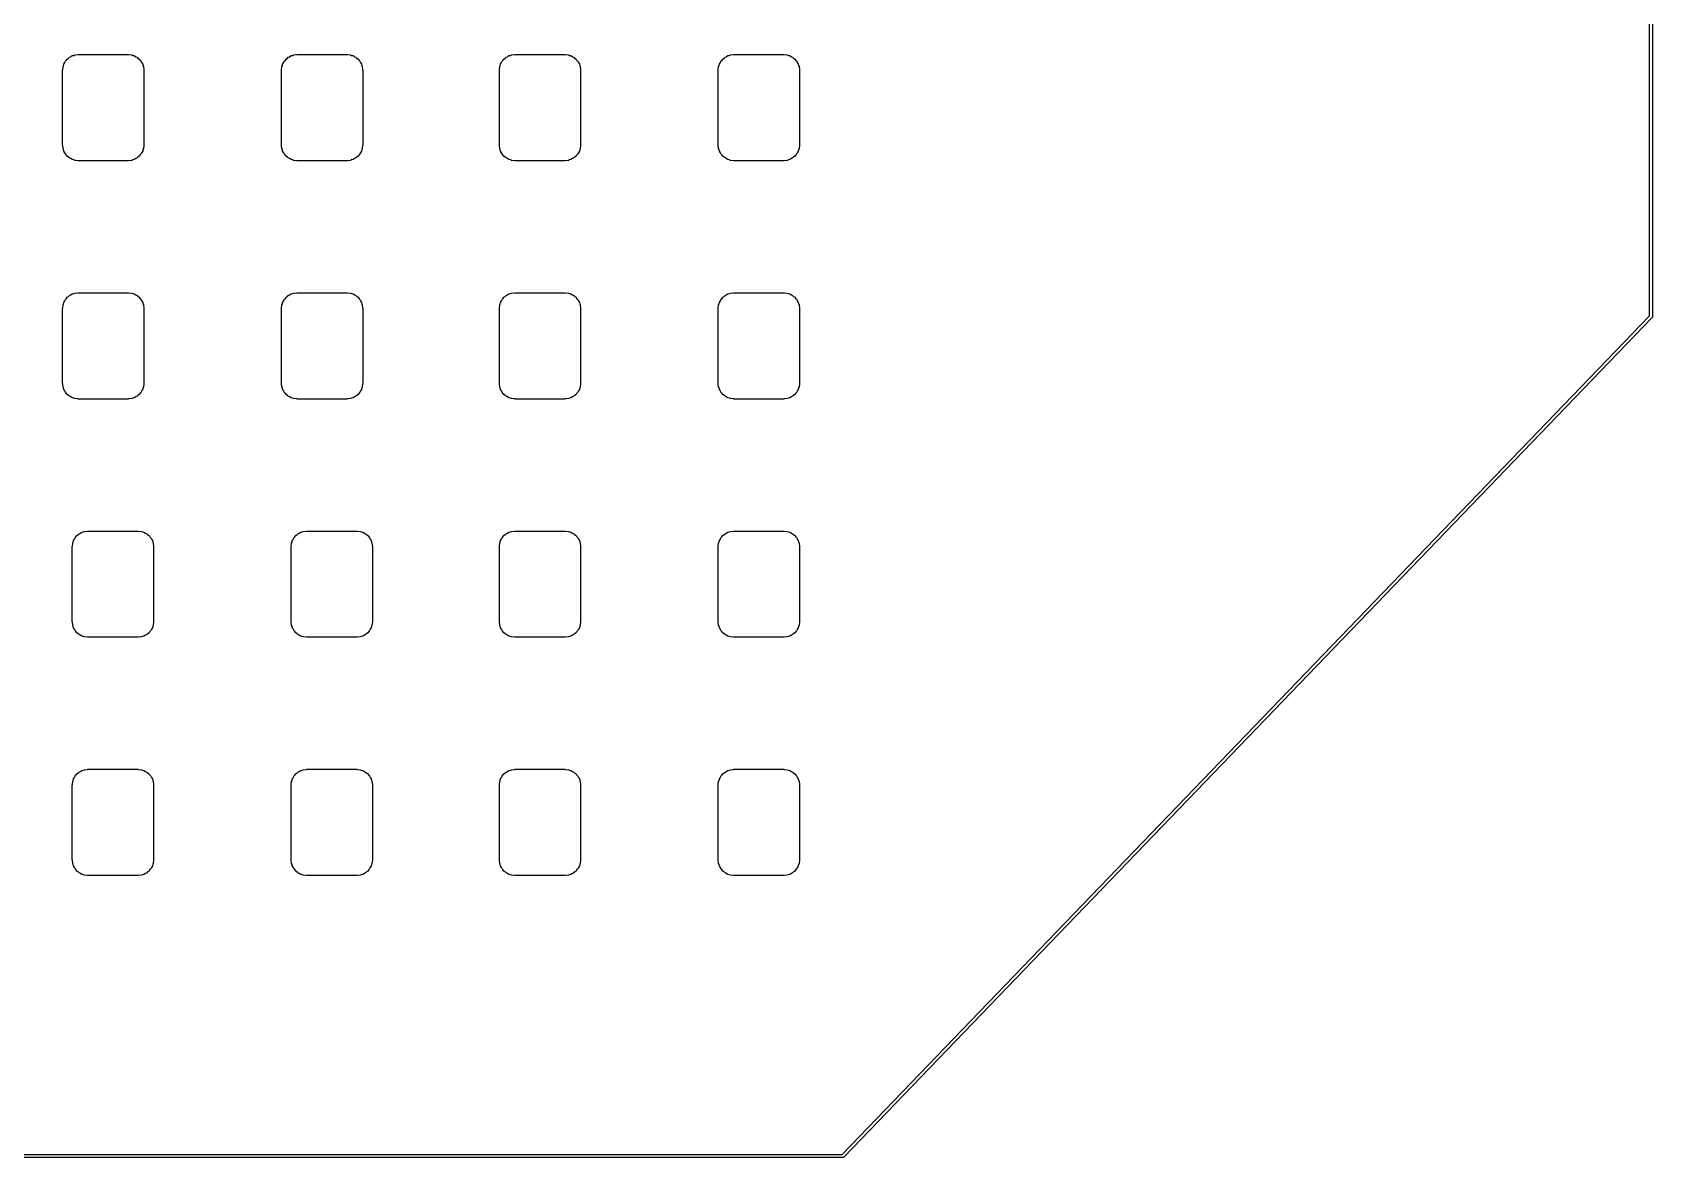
# Model space of a CAD drawing. Header units: millimetres. Extents: x 68 to 175, y -162 to -92.
# Drawn here: x 148.71 to 174.62, y -162.49 to -144.5 of the extents above; entities that cross this region are included whole.
import ezdxf

# ---------------------------------------------------------------- set-up
doc = ezdxf.new("R2010")
doc.units = ezdxf.units.MM
doc.layers.add('Edge.Cuts', color=254, linetype='CONTINUOUS', true_color=0xd0d2cd)

msp = doc.modelspace()

# ---------------------------------------------------------------- linework, layer by layer
at = {"layer": 'Edge.Cuts', "linetype": 'CONTINUOUS'}
for p, q in [((174.575, -149.029919), (174.575, -129.079)), ((174.625, -129.054), (174.625, -149.04)), ((149.389959, -144.856787), (149.440151, -144.850964)), ((149.440151, -144.850964), (149.445, -144.85)), ((149.445, -144.85), (150.245, -144.85)), ((150.245, -144.85), (150.24985, -144.850964)), ((150.24985, -144.850964), (150.30004, -144.856787)), ((152.889959, -144.856787), (152.940151, -144.850964)), ((152.940151, -144.850964), (152.945, -144.85)), ((152.945, -144.85), (153.745, -144.85)), ((153.745, -144.85), (153.74985, -144.850964)), ((153.74985, -144.850964), (153.80004, -144.856787)), ((156.374959, -144.856787), (156.425151, -144.850964)), ((156.425151, -144.850964), (156.43, -144.85)), ((156.43, -144.85), (157.23, -144.85)), ((157.23, -144.85), (157.23485, -144.850964)), ((157.23485, -144.850964), (157.28504, -144.856787)), ((159.874959, -144.856787), (159.925151, -144.850964)), ((159.925151, -144.850964), (159.93, -144.85)), ((159.93, -144.85), (160.73, -144.85)), ((160.73, -144.85), (160.73485, -144.850964)), ((160.73485, -144.850964), (160.78504, -144.856787)), ((149.195, -145.1), (149.195964, -145.09515)), ((149.195, -146.3), (149.195, -145.1)), ((149.195964, -145.09515), (149.201787, -145.044959)), ((149.201787, -145.044959), (149.209359, -145.027808)), ((149.209359, -145.027808), (149.21403, -145.004329)), ((149.21403, -145.004329), (149.230826, -144.979191)), ((149.230826, -144.979191), (149.239608, -144.959303)), ((149.239608, -144.959303), (149.253191, -144.945719)), ((149.253191, -144.945719), (149.268223, -144.923223)), ((149.268223, -144.923223), (149.290719, -144.908191)), ((149.290719, -144.908191), (149.304303, -144.894608)), ((149.304303, -144.894608), (149.324191, -144.885826)), ((149.324191, -144.885826), (149.349329, -144.86903)), ((149.349329, -144.86903), (149.372808, -144.864359)), ((149.372808, -144.864359), (149.389959, -144.856787)), ((150.30004, -144.856787), (150.317189, -144.864359)), ((150.317189, -144.864359), (150.340671, -144.86903)), ((150.340671, -144.86903), (150.36581, -144.885827)), ((150.36581, -144.885827), (150.385696, -144.894608)), ((150.385696, -144.894608), (150.399277, -144.908189)), ((150.399277, -144.908189), (150.421777, -144.923223)), ((150.421777, -144.923223), (150.43681, -144.945722)), ((150.43681, -144.945722), (150.450391, -144.959303)), ((150.450391, -144.959303), (150.45917, -144.979186)), ((150.45917, -144.979186), (150.47597, -145.004329)), ((150.47597, -145.004329), (150.480641, -145.027812)), ((150.480641, -145.027812), (150.488212, -145.044959)), ((150.488212, -145.044959), (150.494033, -145.095139)), ((150.494033, -145.095139), (150.495, -145.1)), ((150.495, -145.1), (150.495, -146.3)), ((152.695, -145.1), (152.695964, -145.09515)), ((152.695, -146.3), (152.695, -145.1)), ((152.695964, -145.09515), (152.701787, -145.044959)), ((152.701787, -145.044959), (152.709359, -145.027808)), ((152.709359, -145.027808), (152.71403, -145.004329)), ((152.71403, -145.004329), (152.730826, -144.979191)), ((152.730826, -144.979191), (152.739608, -144.959303)), ((152.739608, -144.959303), (152.753191, -144.945719)), ((152.753191, -144.945719), (152.768223, -144.923223)), ((152.768223, -144.923223), (152.790719, -144.908191)), ((152.790719, -144.908191), (152.804303, -144.894608)), ((152.804303, -144.894608), (152.824191, -144.885826)), ((152.824191, -144.885826), (152.849329, -144.86903)), ((152.849329, -144.86903), (152.872808, -144.864359)), ((152.872808, -144.864359), (152.889959, -144.856787)), ((153.80004, -144.856787), (153.817189, -144.864359)), ((153.817189, -144.864359), (153.840671, -144.86903)), ((153.840671, -144.86903), (153.86581, -144.885827)), ((153.86581, -144.885827), (153.885696, -144.894608)), ((153.885696, -144.894608), (153.899277, -144.908189)), ((153.899277, -144.908189), (153.921777, -144.923223)), ((153.921777, -144.923223), (153.93681, -144.945722)), ((153.93681, -144.945722), (153.950391, -144.959303)), ((153.950391, -144.959303), (153.95917, -144.979186)), ((153.95917, -144.979186), (153.97597, -145.004329)), ((153.97597, -145.004329), (153.980641, -145.027812)), ((153.980641, -145.027812), (153.988212, -145.044959)), ((153.988212, -145.044959), (153.994033, -145.095139)), ((153.994033, -145.095139), (153.995, -145.1)), ((153.995, -145.1), (153.995, -146.3)), ((156.18, -145.1), (156.180964, -145.09515)), ((156.18, -146.3), (156.18, -145.1)), ((156.180964, -145.09515), (156.186787, -145.044959)), ((156.186787, -145.044959), (156.194359, -145.027808)), ((156.194359, -145.027808), (156.19903, -145.004329)), ((156.19903, -145.004329), (156.215826, -144.979191)), ((156.215826, -144.979191), (156.224608, -144.959303)), ((156.224608, -144.959303), (156.238191, -144.945719)), ((156.238191, -144.945719), (156.253223, -144.923223)), ((156.253223, -144.923223), (156.275719, -144.908191)), ((156.275719, -144.908191), (156.289303, -144.894608)), ((156.289303, -144.894608), (156.309191, -144.885826)), ((156.309191, -144.885826), (156.334329, -144.86903)), ((156.334329, -144.86903), (156.357808, -144.864359)), ((156.357808, -144.864359), (156.374959, -144.856787)), ((157.28504, -144.856787), (157.302189, -144.864359)), ((157.302189, -144.864359), (157.325671, -144.86903)), ((157.325671, -144.86903), (157.35081, -144.885827)), ((157.35081, -144.885827), (157.370696, -144.894608)), ((157.370696, -144.894608), (157.384277, -144.908189)), ((157.384277, -144.908189), (157.406777, -144.923223)), ((157.406777, -144.923223), (157.42181, -144.945722)), ((157.42181, -144.945722), (157.435391, -144.959303)), ((157.435391, -144.959303), (157.44417, -144.979186)), ((157.44417, -144.979186), (157.46097, -145.004329)), ((157.46097, -145.004329), (157.465641, -145.027812)), ((157.465641, -145.027812), (157.473212, -145.044959)), ((157.473212, -145.044959), (157.479033, -145.095139)), ((157.479033, -145.095139), (157.48, -145.1)), ((157.48, -145.1), (157.48, -146.3)), ((159.68, -145.1), (159.680964, -145.09515)), ((159.68, -146.3), (159.68, -145.1)), ((159.680964, -145.09515), (159.686787, -145.044959)), ((159.686787, -145.044959), (159.694359, -145.027808)), ((159.694359, -145.027808), (159.69903, -145.004329)), ((159.69903, -145.004329), (159.715826, -144.979191)), ((159.715826, -144.979191), (159.724608, -144.959303)), ((159.724608, -144.959303), (159.738191, -144.945719)), ((159.738191, -144.945719), (159.753223, -144.923223)), ((159.753223, -144.923223), (159.775719, -144.908191)), ((159.775719, -144.908191), (159.789303, -144.894608)), ((159.789303, -144.894608), (159.809191, -144.885826)), ((159.809191, -144.885826), (159.834329, -144.86903)), ((159.834329, -144.86903), (159.857808, -144.864359)), ((159.857808, -144.864359), (159.874959, -144.856787)), ((160.78504, -144.856787), (160.802189, -144.864359)), ((160.802189, -144.864359), (160.825671, -144.86903)), ((160.825671, -144.86903), (160.85081, -144.885827)), ((160.85081, -144.885827), (160.870696, -144.894608)), ((160.870696, -144.894608), (160.884277, -144.908189)), ((160.884277, -144.908189), (160.906777, -144.923223)), ((160.906777, -144.923223), (160.92181, -144.945722)), ((160.92181, -144.945722), (160.935391, -144.959303)), ((160.935391, -144.959303), (160.94417, -144.979186)), ((160.94417, -144.979186), (160.96097, -145.004329)), ((160.96097, -145.004329), (160.965641, -145.027812)), ((160.965641, -145.027812), (160.973212, -145.044959)), ((160.973212, -145.044959), (160.979033, -145.095139)), ((160.979033, -145.095139), (160.98, -145.1)), ((160.98, -145.1), (160.98, -146.3)), ((149.195964, -146.304849), (149.195, -146.3)), ((149.201787, -146.35504), (149.195964, -146.304849)), ((149.209359, -146.372189), (149.201787, -146.35504)), ((149.21403, -146.395671), (149.209359, -146.372189)), ((149.230827, -146.42081), (149.21403, -146.395671)), ((150.47597, -146.395671), (150.459169, -146.420815)), ((150.480641, -146.372185), (150.47597, -146.395671)), ((150.488212, -146.35504), (150.480641, -146.372185)), ((150.494032, -146.304863), (150.488212, -146.35504)), ((150.495, -146.3), (150.494032, -146.304863)), ((152.695964, -146.304849), (152.695, -146.3)), ((152.701787, -146.35504), (152.695964, -146.304849)), ((152.709359, -146.372189), (152.701787, -146.35504)), ((152.71403, -146.395671), (152.709359, -146.372189)), ((152.730827, -146.42081), (152.71403, -146.395671)), ((153.97597, -146.395671), (153.959169, -146.420815)), ((153.980641, -146.372185), (153.97597, -146.395671)), ((153.988212, -146.35504), (153.980641, -146.372185)), ((153.994032, -146.304863), (153.988212, -146.35504)), ((153.995, -146.3), (153.994032, -146.304863)), ((156.180964, -146.304849), (156.18, -146.3)), ((156.186787, -146.35504), (156.180964, -146.304849)), ((156.194359, -146.372189), (156.186787, -146.35504)), ((156.19903, -146.395671), (156.194359, -146.372189)), ((156.215827, -146.42081), (156.19903, -146.395671)), ((157.46097, -146.395671), (157.444169, -146.420815)), ((157.465641, -146.372185), (157.46097, -146.395671)), ((157.473212, -146.35504), (157.465641, -146.372185)), ((157.479032, -146.304863), (157.473212, -146.35504)), ((157.48, -146.3), (157.479032, -146.304863)), ((159.680964, -146.304849), (159.68, -146.3)), ((159.686787, -146.35504), (159.680964, -146.304849)), ((159.694359, -146.372189), (159.686787, -146.35504)), ((159.69903, -146.395671), (159.694359, -146.372189)), ((159.715827, -146.42081), (159.69903, -146.395671)), ((160.96097, -146.395671), (160.944169, -146.420815)), ((160.965641, -146.372185), (160.96097, -146.395671)), ((160.973212, -146.35504), (160.965641, -146.372185)), ((160.979032, -146.304863), (160.973212, -146.35504)), ((160.98, -146.3), (160.979032, -146.304863)), ((149.239608, -146.440696), (149.230827, -146.42081)), ((149.253189, -146.454277), (149.239608, -146.440696)), ((149.268223, -146.476777), (149.253189, -146.454277)), ((149.290722, -146.49181), (149.268223, -146.476777)), ((149.304303, -146.505391), (149.290722, -146.49181)), ((149.324186, -146.51417), (149.304303, -146.505391)), ((149.349329, -146.53097), (149.324186, -146.51417)), ((149.372812, -146.535641), (149.349329, -146.53097)), ((149.389959, -146.543212), (149.372812, -146.535641)), ((149.440138, -146.549032), (149.389959, -146.543212)), ((149.445, -146.55), (149.440138, -146.549032)), ((150.245, -146.55), (149.445, -146.55)), ((150.249861, -146.549032), (150.245, -146.55)), ((150.30004, -146.543212), (150.249861, -146.549032)), ((150.317185, -146.535641), (150.30004, -146.543212)), ((150.340671, -146.53097), (150.317185, -146.535641)), ((150.365815, -146.514169), (150.340671, -146.53097)), ((150.385696, -146.505391), (150.365815, -146.514169)), ((150.399274, -146.491812), (150.385696, -146.505391)), ((150.421777, -146.476777), (150.399274, -146.491812)), ((150.436812, -146.454274), (150.421777, -146.476777)), ((150.450391, -146.440696), (150.436812, -146.454274)), ((150.459169, -146.420815), (150.450391, -146.440696)), ((152.739608, -146.440696), (152.730827, -146.42081)), ((152.753189, -146.454277), (152.739608, -146.440696)), ((152.768223, -146.476777), (152.753189, -146.454277)), ((152.790722, -146.49181), (152.768223, -146.476777)), ((152.804303, -146.505391), (152.790722, -146.49181)), ((152.824186, -146.51417), (152.804303, -146.505391)), ((152.849329, -146.53097), (152.824186, -146.51417)), ((152.872812, -146.535641), (152.849329, -146.53097)), ((152.889959, -146.543212), (152.872812, -146.535641)), ((152.940138, -146.549032), (152.889959, -146.543212)), ((152.945, -146.55), (152.940138, -146.549032)), ((153.745, -146.55), (152.945, -146.55)), ((153.749861, -146.549032), (153.745, -146.55)), ((153.80004, -146.543212), (153.749861, -146.549032)), ((153.817185, -146.535641), (153.80004, -146.543212)), ((153.840671, -146.53097), (153.817185, -146.535641)), ((153.865815, -146.514169), (153.840671, -146.53097)), ((153.885696, -146.505391), (153.865815, -146.514169)), ((153.899274, -146.491812), (153.885696, -146.505391)), ((153.921777, -146.476777), (153.899274, -146.491812)), ((153.936812, -146.454274), (153.921777, -146.476777)), ((153.950391, -146.440696), (153.936812, -146.454274)), ((153.959169, -146.420815), (153.950391, -146.440696)), ((156.224608, -146.440696), (156.215827, -146.42081)), ((156.238189, -146.454277), (156.224608, -146.440696)), ((156.253223, -146.476777), (156.238189, -146.454277)), ((156.275722, -146.49181), (156.253223, -146.476777)), ((156.289303, -146.505391), (156.275722, -146.49181)), ((156.309186, -146.51417), (156.289303, -146.505391)), ((156.334329, -146.53097), (156.309186, -146.51417)), ((156.357812, -146.535641), (156.334329, -146.53097)), ((156.374959, -146.543212), (156.357812, -146.535641)), ((156.425138, -146.549032), (156.374959, -146.543212)), ((156.43, -146.55), (156.425138, -146.549032)), ((157.23, -146.55), (156.43, -146.55)), ((157.234861, -146.549032), (157.23, -146.55)), ((157.28504, -146.543212), (157.234861, -146.549032)), ((157.302185, -146.535641), (157.28504, -146.543212)), ((157.325671, -146.53097), (157.302185, -146.535641)), ((157.350815, -146.514169), (157.325671, -146.53097)), ((157.370696, -146.505391), (157.350815, -146.514169)), ((157.384274, -146.491812), (157.370696, -146.505391)), ((157.406777, -146.476777), (157.384274, -146.491812)), ((157.421812, -146.454274), (157.406777, -146.476777)), ((157.435391, -146.440696), (157.421812, -146.454274)), ((157.444169, -146.420815), (157.435391, -146.440696)), ((159.724608, -146.440696), (159.715827, -146.42081)), ((159.738189, -146.454277), (159.724608, -146.440696)), ((159.753223, -146.476777), (159.738189, -146.454277)), ((159.775722, -146.49181), (159.753223, -146.476777)), ((159.789303, -146.505391), (159.775722, -146.49181)), ((159.809186, -146.51417), (159.789303, -146.505391)), ((159.834329, -146.53097), (159.809186, -146.51417)), ((159.857812, -146.535641), (159.834329, -146.53097)), ((159.874959, -146.543212), (159.857812, -146.535641)), ((159.925138, -146.549032), (159.874959, -146.543212)), ((159.93, -146.55), (159.925138, -146.549032)), ((160.73, -146.55), (159.93, -146.55)), ((160.734861, -146.549032), (160.73, -146.55)), ((160.78504, -146.543212), (160.734861, -146.549032)), ((160.802185, -146.535641), (160.78504, -146.543212)), ((160.825671, -146.53097), (160.802185, -146.535641)), ((160.850815, -146.514169), (160.825671, -146.53097)), ((160.870696, -146.505391), (160.850815, -146.514169)), ((160.884274, -146.491812), (160.870696, -146.505391)), ((160.906777, -146.476777), (160.884274, -146.491812)), ((160.921812, -146.454274), (160.906777, -146.476777)), ((160.935391, -146.440696), (160.921812, -146.454274)), ((160.944169, -146.420815), (160.935391, -146.440696)), ((149.253191, -148.755719), (149.268223, -148.733223)), ((149.268223, -148.733223), (149.290719, -148.718191)), ((149.290719, -148.718191), (149.304303, -148.704608)), ((149.304303, -148.704608), (149.324191, -148.695826)), ((149.324191, -148.695826), (149.349329, -148.67903)), ((149.349329, -148.67903), (149.372808, -148.674359)), ((149.372808, -148.674359), (149.389959, -148.666787)), ((149.389959, -148.666787), (149.440151, -148.660964)), ((149.440151, -148.660964), (149.445, -148.66)), ((149.445, -148.66), (150.245, -148.66)), ((150.245, -148.66), (150.24985, -148.660964)), ((150.24985, -148.660964), (150.30004, -148.666787)), ((150.30004, -148.666787), (150.317189, -148.674359)), ((150.317189, -148.674359), (150.340671, -148.67903)), ((150.340671, -148.67903), (150.36581, -148.695827)), ((150.36581, -148.695827), (150.385696, -148.704608)), ((150.385696, -148.704608), (150.399277, -148.718189)), ((150.399277, -148.718189), (150.421777, -148.733223)), ((150.421777, -148.733223), (150.43681, -148.755722)), ((152.753191, -148.755719), (152.768223, -148.733223)), ((152.768223, -148.733223), (152.790719, -148.718191)), ((152.790719, -148.718191), (152.804303, -148.704608)), ((152.804303, -148.704608), (152.824191, -148.695826)), ((152.824191, -148.695826), (152.849329, -148.67903)), ((152.849329, -148.67903), (152.872808, -148.674359)), ((152.872808, -148.674359), (152.889959, -148.666787)), ((152.889959, -148.666787), (152.940151, -148.660964)), ((152.940151, -148.660964), (152.945, -148.66)), ((152.945, -148.66), (153.745, -148.66)), ((153.745, -148.66), (153.74985, -148.660964)), ((153.74985, -148.660964), (153.80004, -148.666787)), ((153.80004, -148.666787), (153.817189, -148.674359)), ((153.817189, -148.674359), (153.840671, -148.67903)), ((153.840671, -148.67903), (153.86581, -148.695827)), ((153.86581, -148.695827), (153.885696, -148.704608)), ((153.885696, -148.704608), (153.899277, -148.718189)), ((153.899277, -148.718189), (153.921777, -148.733223)), ((153.921777, -148.733223), (153.93681, -148.755722)), ((156.238191, -148.755719), (156.253223, -148.733223)), ((156.253223, -148.733223), (156.275719, -148.718191)), ((156.275719, -148.718191), (156.289303, -148.704608)), ((156.289303, -148.704608), (156.309191, -148.695826)), ((156.309191, -148.695826), (156.334329, -148.67903)), ((156.334329, -148.67903), (156.357808, -148.674359)), ((156.357808, -148.674359), (156.374959, -148.666787)), ((156.374959, -148.666787), (156.425151, -148.660964)), ((156.425151, -148.660964), (156.43, -148.66)), ((156.43, -148.66), (157.23, -148.66)), ((157.23, -148.66), (157.23485, -148.660964)), ((157.23485, -148.660964), (157.28504, -148.666787)), ((157.28504, -148.666787), (157.302189, -148.674359)), ((157.302189, -148.674359), (157.325671, -148.67903)), ((157.325671, -148.67903), (157.35081, -148.695827)), ((157.35081, -148.695827), (157.370696, -148.704608)), ((157.370696, -148.704608), (157.384277, -148.718189)), ((157.384277, -148.718189), (157.406777, -148.733223)), ((157.406777, -148.733223), (157.42181, -148.755722)), ((159.738191, -148.755719), (159.753223, -148.733223)), ((159.753223, -148.733223), (159.775719, -148.718191)), ((159.775719, -148.718191), (159.789303, -148.704608)), ((159.789303, -148.704608), (159.809191, -148.695826)), ((159.809191, -148.695826), (159.834329, -148.67903)), ((159.834329, -148.67903), (159.857808, -148.674359)), ((159.857808, -148.674359), (159.874959, -148.666787)), ((159.874959, -148.666787), (159.925151, -148.660964)), ((159.925151, -148.660964), (159.93, -148.66)), ((159.93, -148.66), (160.73, -148.66)), ((160.73, -148.66), (160.73485, -148.660964)), ((160.73485, -148.660964), (160.78504, -148.666787)), ((160.78504, -148.666787), (160.802189, -148.674359)), ((160.802189, -148.674359), (160.825671, -148.67903)), ((160.825671, -148.67903), (160.85081, -148.695827)), ((160.85081, -148.695827), (160.870696, -148.704608)), ((160.870696, -148.704608), (160.884277, -148.718189)), ((160.884277, -148.718189), (160.906777, -148.733223)), ((160.906777, -148.733223), (160.92181, -148.755722)), ((149.195, -148.91), (149.195964, -148.90515)), ((149.195, -150.11), (149.195, -148.91)), ((149.195964, -148.90515), (149.201787, -148.854959)), ((149.201787, -148.854959), (149.209359, -148.837808)), ((149.209359, -148.837808), (149.21403, -148.814329)), ((149.21403, -148.814329), (149.230826, -148.789191)), ((149.230826, -148.789191), (149.239608, -148.769303)), ((149.239608, -148.769303), (149.253191, -148.755719)), ((150.43681, -148.755722), (150.450391, -148.769303)), ((150.450391, -148.769303), (150.45917, -148.789186)), ((150.45917, -148.789186), (150.47597, -148.814329)), ((150.47597, -148.814329), (150.480641, -148.837812)), ((150.480641, -148.837812), (150.488212, -148.854959)), ((150.488212, -148.854959), (150.494033, -148.905139)), ((150.494033, -148.905139), (150.495, -148.91)), ((150.495, -148.91), (150.495, -150.11)), ((152.695, -148.91), (152.695964, -148.90515)), ((152.695, -150.11), (152.695, -148.91)), ((152.695964, -148.90515), (152.701787, -148.854959)), ((152.701787, -148.854959), (152.709359, -148.837808)), ((152.709359, -148.837808), (152.71403, -148.814329)), ((152.71403, -148.814329), (152.730826, -148.789191)), ((152.730826, -148.789191), (152.739608, -148.769303)), ((152.739608, -148.769303), (152.753191, -148.755719)), ((153.93681, -148.755722), (153.950391, -148.769303)), ((153.950391, -148.769303), (153.95917, -148.789186)), ((153.95917, -148.789186), (153.97597, -148.814329)), ((153.97597, -148.814329), (153.980641, -148.837812)), ((153.980641, -148.837812), (153.988212, -148.854959)), ((153.988212, -148.854959), (153.994033, -148.905139)), ((153.994033, -148.905139), (153.995, -148.91)), ((153.995, -148.91), (153.995, -150.11)), ((156.18, -148.91), (156.180964, -148.90515)), ((156.18, -150.11), (156.18, -148.91)), ((156.180964, -148.90515), (156.186787, -148.854959)), ((156.186787, -148.854959), (156.194359, -148.837808)), ((156.194359, -148.837808), (156.19903, -148.814329)), ((156.19903, -148.814329), (156.215826, -148.789191)), ((156.215826, -148.789191), (156.224608, -148.769303)), ((156.224608, -148.769303), (156.238191, -148.755719)), ((157.42181, -148.755722), (157.435391, -148.769303)), ((157.435391, -148.769303), (157.44417, -148.789186)), ((157.44417, -148.789186), (157.46097, -148.814329)), ((157.46097, -148.814329), (157.465641, -148.837812)), ((157.465641, -148.837812), (157.473212, -148.854959)), ((157.473212, -148.854959), (157.479033, -148.905139)), ((157.479033, -148.905139), (157.48, -148.91)), ((157.48, -148.91), (157.48, -150.11)), ((159.68, -148.91), (159.680964, -148.90515)), ((159.68, -150.11), (159.68, -148.91)), ((159.680964, -148.90515), (159.686787, -148.854959)), ((159.686787, -148.854959), (159.694359, -148.837808)), ((159.694359, -148.837808), (159.69903, -148.814329)), ((159.69903, -148.814329), (159.715826, -148.789191)), ((159.715826, -148.789191), (159.724608, -148.769303)), ((159.724608, -148.769303), (159.738191, -148.755719)), ((160.92181, -148.755722), (160.935391, -148.769303)), ((160.935391, -148.769303), (160.94417, -148.789186)), ((160.94417, -148.789186), (160.96097, -148.814329)), ((160.96097, -148.814329), (160.965641, -148.837812)), ((160.965641, -148.837812), (160.973212, -148.854959)), ((160.973212, -148.854959), (160.979033, -148.905139)), ((160.979033, -148.905139), (160.98, -148.91)), ((160.98, -148.91), (160.98, -150.11)), ((161.663767, -162.439), (174.575, -149.029919)), ((174.618009, -149.05734), (161.692409, -162.48134)), ((174.622805, -149.049858), (174.618009, -149.05734)), ((174.623097, -149.049567), (174.622805, -149.049858)), ((174.623143, -149.04933), (174.623097, -149.049567)), ((174.623274, -149.049128), (174.623143, -149.04933)), ((174.625, -149.04), (174.623266, -149.048716)), ((174.623266, -149.048716), (174.623274, -149.049128)), ((149.195964, -150.114849), (149.195, -150.11)), ((149.201787, -150.16504), (149.195964, -150.114849)), ((149.209359, -150.182189), (149.201787, -150.16504)), ((149.21403, -150.205671), (149.209359, -150.182189)), ((149.230827, -150.23081), (149.21403, -150.205671)), ((149.239608, -150.250696), (149.230827, -150.23081)), ((149.253189, -150.264277), (149.239608, -150.250696)), ((149.268223, -150.286777), (149.253189, -150.264277)), ((149.290722, -150.30181), (149.268223, -150.286777)), ((150.421777, -150.286777), (150.399274, -150.301812)), ((150.436812, -150.264274), (150.421777, -150.286777)), ((150.450391, -150.250696), (150.436812, -150.264274)), ((150.459169, -150.230815), (150.450391, -150.250696)), ((150.47597, -150.205671), (150.459169, -150.230815)), ((150.480641, -150.182185), (150.47597, -150.205671)), ((150.488212, -150.16504), (150.480641, -150.182185)), ((150.494032, -150.114863), (150.488212, -150.16504)), ((150.495, -150.11), (150.494032, -150.114863)), ((152.695964, -150.114849), (152.695, -150.11)), ((152.701787, -150.16504), (152.695964, -150.114849)), ((152.709359, -150.182189), (152.701787, -150.16504)), ((152.71403, -150.205671), (152.709359, -150.182189)), ((152.730827, -150.23081), (152.71403, -150.205671)), ((152.739608, -150.250696), (152.730827, -150.23081)), ((152.753189, -150.264277), (152.739608, -150.250696)), ((152.768223, -150.286777), (152.753189, -150.264277)), ((152.790722, -150.30181), (152.768223, -150.286777)), ((153.921777, -150.286777), (153.899274, -150.301812)), ((153.936812, -150.264274), (153.921777, -150.286777)), ((153.950391, -150.250696), (153.936812, -150.264274)), ((153.959169, -150.230815), (153.950391, -150.250696)), ((153.97597, -150.205671), (153.959169, -150.230815)), ((153.980641, -150.182185), (153.97597, -150.205671)), ((153.988212, -150.16504), (153.980641, -150.182185)), ((153.994032, -150.114863), (153.988212, -150.16504)), ((153.995, -150.11), (153.994032, -150.114863)), ((156.180964, -150.114849), (156.18, -150.11)), ((156.186787, -150.16504), (156.180964, -150.114849)), ((156.194359, -150.182189), (156.186787, -150.16504)), ((156.19903, -150.205671), (156.194359, -150.182189)), ((156.215827, -150.23081), (156.19903, -150.205671)), ((156.224608, -150.250696), (156.215827, -150.23081)), ((156.238189, -150.264277), (156.224608, -150.250696)), ((156.253223, -150.286777), (156.238189, -150.264277)), ((156.275722, -150.30181), (156.253223, -150.286777)), ((157.406777, -150.286777), (157.384274, -150.301812)), ((157.421812, -150.264274), (157.406777, -150.286777)), ((157.435391, -150.250696), (157.421812, -150.264274)), ((157.444169, -150.230815), (157.435391, -150.250696)), ((157.46097, -150.205671), (157.444169, -150.230815)), ((157.465641, -150.182185), (157.46097, -150.205671)), ((157.473212, -150.16504), (157.465641, -150.182185)), ((157.479032, -150.114863), (157.473212, -150.16504)), ((157.48, -150.11), (157.479032, -150.114863)), ((159.680964, -150.114849), (159.68, -150.11)), ((159.686787, -150.16504), (159.680964, -150.114849)), ((159.694359, -150.182189), (159.686787, -150.16504)), ((159.69903, -150.205671), (159.694359, -150.182189)), ((159.715827, -150.23081), (159.69903, -150.205671)), ((159.724608, -150.250696), (159.715827, -150.23081)), ((159.738189, -150.264277), (159.724608, -150.250696)), ((159.753223, -150.286777), (159.738189, -150.264277)), ((159.775722, -150.30181), (159.753223, -150.286777)), ((160.906777, -150.286777), (160.884274, -150.301812)), ((160.921812, -150.264274), (160.906777, -150.286777)), ((160.935391, -150.250696), (160.921812, -150.264274)), ((160.944169, -150.230815), (160.935391, -150.250696)), ((160.96097, -150.205671), (160.944169, -150.230815)), ((160.965641, -150.182185), (160.96097, -150.205671)), ((160.973212, -150.16504), (160.965641, -150.182185)), ((160.979032, -150.114863), (160.973212, -150.16504)), ((160.98, -150.11), (160.979032, -150.114863)), ((149.304303, -150.315391), (149.290722, -150.30181)), ((149.324186, -150.32417), (149.304303, -150.315391)), ((149.349329, -150.34097), (149.324186, -150.32417)), ((149.372812, -150.345641), (149.349329, -150.34097)), ((149.389959, -150.353212), (149.372812, -150.345641)), ((149.440138, -150.359032), (149.389959, -150.353212)), ((149.445, -150.36), (149.440138, -150.359032)), ((150.245, -150.36), (149.445, -150.36)), ((150.249861, -150.359032), (150.245, -150.36)), ((150.30004, -150.353212), (150.249861, -150.359032)), ((150.317185, -150.345641), (150.30004, -150.353212)), ((150.340671, -150.34097), (150.317185, -150.345641)), ((150.365815, -150.324169), (150.340671, -150.34097)), ((150.385696, -150.315391), (150.365815, -150.324169)), ((150.399274, -150.301812), (150.385696, -150.315391)), ((152.804303, -150.315391), (152.790722, -150.30181)), ((152.824186, -150.32417), (152.804303, -150.315391)), ((152.849329, -150.34097), (152.824186, -150.32417)), ((152.872812, -150.345641), (152.849329, -150.34097)), ((152.889959, -150.353212), (152.872812, -150.345641)), ((152.940138, -150.359032), (152.889959, -150.353212)), ((152.945, -150.36), (152.940138, -150.359032)), ((153.745, -150.36), (152.945, -150.36)), ((153.749861, -150.359032), (153.745, -150.36)), ((153.80004, -150.353212), (153.749861, -150.359032)), ((153.817185, -150.345641), (153.80004, -150.353212)), ((153.840671, -150.34097), (153.817185, -150.345641)), ((153.865815, -150.324169), (153.840671, -150.34097)), ((153.885696, -150.315391), (153.865815, -150.324169)), ((153.899274, -150.301812), (153.885696, -150.315391)), ((156.289303, -150.315391), (156.275722, -150.30181)), ((156.309186, -150.32417), (156.289303, -150.315391)), ((156.334329, -150.34097), (156.309186, -150.32417)), ((156.357812, -150.345641), (156.334329, -150.34097)), ((156.374959, -150.353212), (156.357812, -150.345641)), ((156.425138, -150.359032), (156.374959, -150.353212)), ((156.43, -150.36), (156.425138, -150.359032)), ((157.23, -150.36), (156.43, -150.36)), ((157.234861, -150.359032), (157.23, -150.36)), ((157.28504, -150.353212), (157.234861, -150.359032)), ((157.302185, -150.345641), (157.28504, -150.353212)), ((157.325671, -150.34097), (157.302185, -150.345641)), ((157.350815, -150.324169), (157.325671, -150.34097)), ((157.370696, -150.315391), (157.350815, -150.324169)), ((157.384274, -150.301812), (157.370696, -150.315391)), ((159.789303, -150.315391), (159.775722, -150.30181)), ((159.809186, -150.32417), (159.789303, -150.315391)), ((159.834329, -150.34097), (159.809186, -150.32417)), ((159.857812, -150.345641), (159.834329, -150.34097)), ((159.874959, -150.353212), (159.857812, -150.345641)), ((159.925138, -150.359032), (159.874959, -150.353212)), ((159.93, -150.36), (159.925138, -150.359032)), ((160.73, -150.36), (159.93, -150.36)), ((160.734861, -150.359032), (160.73, -150.36)), ((160.78504, -150.353212), (160.734861, -150.359032)), ((160.802185, -150.345641), (160.78504, -150.353212)), ((160.825671, -150.34097), (160.802185, -150.345641)), ((160.850815, -150.324169), (160.825671, -150.34097)), ((160.870696, -150.315391), (160.850815, -150.324169)), ((160.884274, -150.301812), (160.870696, -150.315391)), ((149.364359, -152.647808), (149.36903, -152.624329)), ((149.36903, -152.624329), (149.385826, -152.599191)), ((149.385826, -152.599191), (149.394608, -152.579303)), ((149.394608, -152.579303), (149.408191, -152.565719)), ((149.408191, -152.565719), (149.423223, -152.543223)), ((149.423223, -152.543223), (149.445719, -152.528191)), ((149.445719, -152.528191), (149.459303, -152.514608)), ((149.459303, -152.514608), (149.479191, -152.505826)), ((149.479191, -152.505826), (149.504329, -152.48903)), ((149.504329, -152.48903), (149.527808, -152.484359)), ((149.527808, -152.484359), (149.544959, -152.476787)), ((149.544959, -152.476787), (149.595151, -152.470964)), ((149.595151, -152.470964), (149.6, -152.47)), ((149.6, -152.47), (150.4, -152.47)), ((150.4, -152.47), (150.40485, -152.470964)), ((150.40485, -152.470964), (150.45504, -152.476787)), ((150.45504, -152.476787), (150.472189, -152.484359)), ((150.472189, -152.484359), (150.495671, -152.48903)), ((150.495671, -152.48903), (150.52081, -152.505827)), ((150.52081, -152.505827), (150.540696, -152.514608)), ((150.540696, -152.514608), (150.554277, -152.528189)), ((150.554277, -152.528189), (150.576777, -152.543223)), ((150.576777, -152.543223), (150.59181, -152.565722)), ((150.59181, -152.565722), (150.605391, -152.579303)), ((150.605391, -152.579303), (150.61417, -152.599186)), ((150.61417, -152.599186), (150.63097, -152.624329)), ((150.63097, -152.624329), (150.635641, -152.647812)), ((152.864359, -152.647808), (152.86903, -152.624329)), ((152.86903, -152.624329), (152.885826, -152.599191)), ((152.885826, -152.599191), (152.894608, -152.579303)), ((152.894608, -152.579303), (152.908191, -152.565719)), ((152.908191, -152.565719), (152.923223, -152.543223)), ((152.923223, -152.543223), (152.945719, -152.528191)), ((152.945719, -152.528191), (152.959303, -152.514608)), ((152.959303, -152.514608), (152.979191, -152.505826)), ((152.979191, -152.505826), (153.004329, -152.48903)), ((153.004329, -152.48903), (153.027808, -152.484359)), ((153.027808, -152.484359), (153.044959, -152.476787)), ((153.044959, -152.476787), (153.095151, -152.470964)), ((153.095151, -152.470964), (153.1, -152.47)), ((153.1, -152.47), (153.9, -152.47)), ((153.9, -152.47), (153.90485, -152.470964)), ((153.90485, -152.470964), (153.95504, -152.476787)), ((153.95504, -152.476787), (153.972189, -152.484359)), ((153.972189, -152.484359), (153.995671, -152.48903)), ((153.995671, -152.48903), (154.02081, -152.505827)), ((154.02081, -152.505827), (154.040696, -152.514608)), ((154.040696, -152.514608), (154.054277, -152.528189)), ((154.054277, -152.528189), (154.076777, -152.543223)), ((154.076777, -152.543223), (154.09181, -152.565722)), ((154.09181, -152.565722), (154.105391, -152.579303)), ((154.105391, -152.579303), (154.11417, -152.599186)), ((154.11417, -152.599186), (154.13097, -152.624329)), ((154.13097, -152.624329), (154.135641, -152.647812)), ((156.194359, -152.647808), (156.19903, -152.624329)), ((156.19903, -152.624329), (156.215826, -152.599191)), ((156.215826, -152.599191), (156.224608, -152.579303)), ((156.224608, -152.579303), (156.238191, -152.565719)), ((156.238191, -152.565719), (156.253223, -152.543223)), ((156.253223, -152.543223), (156.275719, -152.528191)), ((156.275719, -152.528191), (156.289303, -152.514608)), ((156.289303, -152.514608), (156.309191, -152.505826)), ((156.309191, -152.505826), (156.334329, -152.48903)), ((156.334329, -152.48903), (156.357808, -152.484359)), ((156.357808, -152.484359), (156.374959, -152.476787)), ((156.374959, -152.476787), (156.425151, -152.470964)), ((156.425151, -152.470964), (156.43, -152.47)), ((156.43, -152.47), (157.23, -152.47)), ((157.23, -152.47), (157.23485, -152.470964)), ((157.23485, -152.470964), (157.28504, -152.476787)), ((157.28504, -152.476787), (157.302189, -152.484359)), ((157.302189, -152.484359), (157.325671, -152.48903)), ((157.325671, -152.48903), (157.35081, -152.505827)), ((157.35081, -152.505827), (157.370696, -152.514608)), ((157.370696, -152.514608), (157.384277, -152.528189)), ((157.384277, -152.528189), (157.406777, -152.543223)), ((157.406777, -152.543223), (157.42181, -152.565722)), ((157.42181, -152.565722), (157.435391, -152.579303)), ((157.435391, -152.579303), (157.44417, -152.599186)), ((157.44417, -152.599186), (157.46097, -152.624329)), ((157.46097, -152.624329), (157.465641, -152.647812)), ((159.694359, -152.647808), (159.69903, -152.624329)), ((159.69903, -152.624329), (159.715826, -152.599191)), ((159.715826, -152.599191), (159.724608, -152.579303)), ((159.724608, -152.579303), (159.738191, -152.565719)), ((159.738191, -152.565719), (159.753223, -152.543223)), ((159.753223, -152.543223), (159.775719, -152.528191)), ((159.775719, -152.528191), (159.789303, -152.514608)), ((159.789303, -152.514608), (159.809191, -152.505826)), ((159.809191, -152.505826), (159.834329, -152.48903)), ((159.834329, -152.48903), (159.857808, -152.484359)), ((159.857808, -152.484359), (159.874959, -152.476787)), ((159.874959, -152.476787), (159.925151, -152.470964)), ((159.925151, -152.470964), (159.93, -152.47)), ((159.93, -152.47), (160.73, -152.47)), ((160.73, -152.47), (160.73485, -152.470964)), ((160.73485, -152.470964), (160.78504, -152.476787)), ((160.78504, -152.476787), (160.802189, -152.484359)), ((160.802189, -152.484359), (160.825671, -152.48903)), ((160.825671, -152.48903), (160.85081, -152.505827)), ((160.85081, -152.505827), (160.870696, -152.514608)), ((160.870696, -152.514608), (160.884277, -152.528189)), ((160.884277, -152.528189), (160.906777, -152.543223)), ((160.906777, -152.543223), (160.92181, -152.565722)), ((160.92181, -152.565722), (160.935391, -152.579303)), ((160.935391, -152.579303), (160.94417, -152.599186)), ((160.94417, -152.599186), (160.96097, -152.624329)), ((160.96097, -152.624329), (160.965641, -152.647812)), ((149.35, -152.72), (149.350964, -152.71515)), ((149.35, -153.92), (149.35, -152.72)), ((149.350964, -152.71515), (149.356787, -152.664959)), ((149.356787, -152.664959), (149.364359, -152.647808)), ((150.635641, -152.647812), (150.643212, -152.664959)), ((150.643212, -152.664959), (150.649033, -152.715139)), ((150.649033, -152.715139), (150.65, -152.72)), ((150.65, -152.72), (150.65, -153.92)), ((152.85, -152.72), (152.850964, -152.71515)), ((152.85, -153.92), (152.85, -152.72)), ((152.850964, -152.71515), (152.856787, -152.664959)), ((152.856787, -152.664959), (152.864359, -152.647808)), ((154.135641, -152.647812), (154.143212, -152.664959)), ((154.143212, -152.664959), (154.149033, -152.715139)), ((154.149033, -152.715139), (154.15, -152.72)), ((154.15, -152.72), (154.15, -153.92)), ((156.18, -152.72), (156.180964, -152.71515)), ((156.18, -153.92), (156.18, -152.72)), ((156.180964, -152.71515), (156.186787, -152.664959)), ((156.186787, -152.664959), (156.194359, -152.647808)), ((157.465641, -152.647812), (157.473212, -152.664959)), ((157.473212, -152.664959), (157.479033, -152.715139)), ((157.479033, -152.715139), (157.48, -152.72)), ((157.48, -152.72), (157.48, -153.92)), ((159.68, -152.72), (159.680964, -152.71515)), ((159.68, -153.92), (159.68, -152.72)), ((159.680964, -152.71515), (159.686787, -152.664959)), ((159.686787, -152.664959), (159.694359, -152.647808)), ((160.965641, -152.647812), (160.973212, -152.664959)), ((160.973212, -152.664959), (160.979033, -152.715139)), ((160.979033, -152.715139), (160.98, -152.72)), ((160.98, -152.72), (160.98, -153.92)), ((149.350964, -153.924849), (149.35, -153.92)), ((150.65, -153.92), (150.649032, -153.924863)), ((152.850964, -153.924849), (152.85, -153.92)), ((154.15, -153.92), (154.149032, -153.924863)), ((156.180964, -153.924849), (156.18, -153.92)), ((157.48, -153.92), (157.479032, -153.924863)), ((159.680964, -153.924849), (159.68, -153.92)), ((160.98, -153.92), (160.979032, -153.924863)), ((149.356787, -153.97504), (149.350964, -153.924849)), ((149.364359, -153.992189), (149.356787, -153.97504)), ((149.36903, -154.015671), (149.364359, -153.992189)), ((149.385827, -154.04081), (149.36903, -154.015671)), ((149.394608, -154.060696), (149.385827, -154.04081)), ((149.408189, -154.074277), (149.394608, -154.060696)), ((149.423223, -154.096777), (149.408189, -154.074277)), ((149.445722, -154.11181), (149.423223, -154.096777)), ((149.459303, -154.125391), (149.445722, -154.11181)), ((149.479186, -154.13417), (149.459303, -154.125391)), ((149.504329, -154.15097), (149.479186, -154.13417)), ((149.527812, -154.155641), (149.504329, -154.15097)), ((149.544959, -154.163212), (149.527812, -154.155641)), ((149.595138, -154.169032), (149.544959, -154.163212)), ((149.6, -154.17), (149.595138, -154.169032)), ((150.4, -154.17), (149.6, -154.17)), ((150.404861, -154.169032), (150.4, -154.17)), ((150.45504, -154.163212), (150.404861, -154.169032)), ((150.472185, -154.155641), (150.45504, -154.163212)), ((150.495671, -154.15097), (150.472185, -154.155641)), ((150.520815, -154.134169), (150.495671, -154.15097)), ((150.540696, -154.125391), (150.520815, -154.134169)), ((150.554274, -154.111812), (150.540696, -154.125391)), ((150.576777, -154.096777), (150.554274, -154.111812)), ((150.591812, -154.074274), (150.576777, -154.096777)), ((150.605391, -154.060696), (150.591812, -154.074274)), ((150.614169, -154.040815), (150.605391, -154.060696)), ((150.63097, -154.015671), (150.614169, -154.040815)), ((150.635641, -153.992185), (150.63097, -154.015671)), ((150.643212, -153.97504), (150.635641, -153.992185)), ((150.649032, -153.924863), (150.643212, -153.97504)), ((152.856787, -153.97504), (152.850964, -153.924849)), ((152.864359, -153.992189), (152.856787, -153.97504)), ((152.86903, -154.015671), (152.864359, -153.992189)), ((152.885827, -154.04081), (152.86903, -154.015671)), ((152.894608, -154.060696), (152.885827, -154.04081)), ((152.908189, -154.074277), (152.894608, -154.060696)), ((152.923223, -154.096777), (152.908189, -154.074277)), ((152.945722, -154.11181), (152.923223, -154.096777)), ((152.959303, -154.125391), (152.945722, -154.11181)), ((152.979186, -154.13417), (152.959303, -154.125391)), ((153.004329, -154.15097), (152.979186, -154.13417)), ((153.027812, -154.155641), (153.004329, -154.15097)), ((153.044959, -154.163212), (153.027812, -154.155641)), ((153.095138, -154.169032), (153.044959, -154.163212)), ((153.1, -154.17), (153.095138, -154.169032)), ((153.9, -154.17), (153.1, -154.17)), ((153.904861, -154.169032), (153.9, -154.17)), ((153.95504, -154.163212), (153.904861, -154.169032)), ((153.972185, -154.155641), (153.95504, -154.163212)), ((153.995671, -154.15097), (153.972185, -154.155641)), ((154.020815, -154.134169), (153.995671, -154.15097)), ((154.040696, -154.125391), (154.020815, -154.134169)), ((154.054274, -154.111812), (154.040696, -154.125391)), ((154.076777, -154.096777), (154.054274, -154.111812)), ((154.091812, -154.074274), (154.076777, -154.096777)), ((154.105391, -154.060696), (154.091812, -154.074274)), ((154.114169, -154.040815), (154.105391, -154.060696)), ((154.13097, -154.015671), (154.114169, -154.040815)), ((154.135641, -153.992185), (154.13097, -154.015671)), ((154.143212, -153.97504), (154.135641, -153.992185)), ((154.149032, -153.924863), (154.143212, -153.97504)), ((156.186787, -153.97504), (156.180964, -153.924849)), ((156.194359, -153.992189), (156.186787, -153.97504)), ((156.19903, -154.015671), (156.194359, -153.992189)), ((156.215827, -154.04081), (156.19903, -154.015671)), ((156.224608, -154.060696), (156.215827, -154.04081)), ((156.238189, -154.074277), (156.224608, -154.060696)), ((156.253223, -154.096777), (156.238189, -154.074277)), ((156.275722, -154.11181), (156.253223, -154.096777)), ((156.289303, -154.125391), (156.275722, -154.11181)), ((156.309186, -154.13417), (156.289303, -154.125391)), ((156.334329, -154.15097), (156.309186, -154.13417)), ((156.357812, -154.155641), (156.334329, -154.15097)), ((156.374959, -154.163212), (156.357812, -154.155641)), ((156.425138, -154.169032), (156.374959, -154.163212)), ((156.43, -154.17), (156.425138, -154.169032)), ((157.23, -154.17), (156.43, -154.17)), ((157.234861, -154.169032), (157.23, -154.17)), ((157.28504, -154.163212), (157.234861, -154.169032)), ((157.302185, -154.155641), (157.28504, -154.163212)), ((157.325671, -154.15097), (157.302185, -154.155641)), ((157.350815, -154.134169), (157.325671, -154.15097)), ((157.370696, -154.125391), (157.350815, -154.134169)), ((157.384274, -154.111812), (157.370696, -154.125391)), ((157.406777, -154.096777), (157.384274, -154.111812)), ((157.421812, -154.074274), (157.406777, -154.096777)), ((157.435391, -154.060696), (157.421812, -154.074274)), ((157.444169, -154.040815), (157.435391, -154.060696)), ((157.46097, -154.015671), (157.444169, -154.040815)), ((157.465641, -153.992185), (157.46097, -154.015671)), ((157.473212, -153.97504), (157.465641, -153.992185)), ((157.479032, -153.924863), (157.473212, -153.97504)), ((159.686787, -153.97504), (159.680964, -153.924849)), ((159.694359, -153.992189), (159.686787, -153.97504)), ((159.69903, -154.015671), (159.694359, -153.992189)), ((159.715827, -154.04081), (159.69903, -154.015671)), ((159.724608, -154.060696), (159.715827, -154.04081)), ((159.738189, -154.074277), (159.724608, -154.060696)), ((159.753223, -154.096777), (159.738189, -154.074277)), ((159.775722, -154.11181), (159.753223, -154.096777)), ((159.789303, -154.125391), (159.775722, -154.11181)), ((159.809186, -154.13417), (159.789303, -154.125391)), ((159.834329, -154.15097), (159.809186, -154.13417)), ((159.857812, -154.155641), (159.834329, -154.15097)), ((159.874959, -154.163212), (159.857812, -154.155641)), ((159.925138, -154.169032), (159.874959, -154.163212)), ((159.93, -154.17), (159.925138, -154.169032)), ((160.73, -154.17), (159.93, -154.17)), ((160.734861, -154.169032), (160.73, -154.17)), ((160.78504, -154.163212), (160.734861, -154.169032)), ((160.802185, -154.155641), (160.78504, -154.163212)), ((160.825671, -154.15097), (160.802185, -154.155641)), ((160.850815, -154.134169), (160.825671, -154.15097)), ((160.870696, -154.125391), (160.850815, -154.134169)), ((160.884274, -154.111812), (160.870696, -154.125391)), ((160.906777, -154.096777), (160.884274, -154.111812)), ((160.921812, -154.074274), (160.906777, -154.096777)), ((160.935391, -154.060696), (160.921812, -154.074274)), ((160.944169, -154.040815), (160.935391, -154.060696)), ((160.96097, -154.015671), (160.944169, -154.040815)), ((160.965641, -153.992185), (160.96097, -154.015671)), ((160.973212, -153.97504), (160.965641, -153.992185)), ((160.979032, -153.924863), (160.973212, -153.97504)), ((149.350964, -156.52515), (149.356787, -156.474959)), ((149.356787, -156.474959), (149.364359, -156.457808)), ((149.364359, -156.457808), (149.36903, -156.434329)), ((149.36903, -156.434329), (149.385826, -156.409191)), ((149.385826, -156.409191), (149.394608, -156.389303)), ((149.394608, -156.389303), (149.408191, -156.375719)), ((149.408191, -156.375719), (149.423223, -156.353223)), ((149.423223, -156.353223), (149.445719, -156.338191)), ((149.445719, -156.338191), (149.459303, -156.324608)), ((149.459303, -156.324608), (149.479191, -156.315826)), ((149.479191, -156.315826), (149.504329, -156.29903)), ((149.504329, -156.29903), (149.527808, -156.294359)), ((149.527808, -156.294359), (149.544959, -156.286787)), ((149.544959, -156.286787), (149.595151, -156.280964)), ((149.595151, -156.280964), (149.6, -156.28)), ((149.6, -156.28), (150.4, -156.28)), ((150.4, -156.28), (150.40485, -156.280964)), ((150.40485, -156.280964), (150.45504, -156.286787)), ((150.45504, -156.286787), (150.472189, -156.294359)), ((150.472189, -156.294359), (150.495671, -156.29903)), ((150.495671, -156.29903), (150.52081, -156.315827)), ((150.52081, -156.315827), (150.540696, -156.324608)), ((150.540696, -156.324608), (150.554277, -156.338189)), ((150.554277, -156.338189), (150.576777, -156.353223)), ((150.576777, -156.353223), (150.59181, -156.375722)), ((150.59181, -156.375722), (150.605391, -156.389303)), ((150.605391, -156.389303), (150.61417, -156.409186)), ((150.61417, -156.409186), (150.63097, -156.434329)), ((150.63097, -156.434329), (150.635641, -156.457812)), ((150.635641, -156.457812), (150.643212, -156.474959)), ((150.643212, -156.474959), (150.649033, -156.525139)), ((152.850964, -156.52515), (152.856787, -156.474959)), ((152.856787, -156.474959), (152.864359, -156.457808)), ((152.864359, -156.457808), (152.86903, -156.434329)), ((152.86903, -156.434329), (152.885826, -156.409191)), ((152.885826, -156.409191), (152.894608, -156.389303)), ((152.894608, -156.389303), (152.908191, -156.375719)), ((152.908191, -156.375719), (152.923223, -156.353223)), ((152.923223, -156.353223), (152.945719, -156.338191)), ((152.945719, -156.338191), (152.959303, -156.324608)), ((152.959303, -156.324608), (152.979191, -156.315826)), ((152.979191, -156.315826), (153.004329, -156.29903)), ((153.004329, -156.29903), (153.027808, -156.294359)), ((153.027808, -156.294359), (153.044959, -156.286787)), ((153.044959, -156.286787), (153.095151, -156.280964)), ((153.095151, -156.280964), (153.1, -156.28)), ((153.1, -156.28), (153.9, -156.28)), ((153.9, -156.28), (153.90485, -156.280964)), ((153.90485, -156.280964), (153.95504, -156.286787)), ((153.95504, -156.286787), (153.972189, -156.294359)), ((153.972189, -156.294359), (153.995671, -156.29903)), ((153.995671, -156.29903), (154.02081, -156.315827)), ((154.02081, -156.315827), (154.040696, -156.324608)), ((154.040696, -156.324608), (154.054277, -156.338189)), ((154.054277, -156.338189), (154.076777, -156.353223)), ((154.076777, -156.353223), (154.09181, -156.375722)), ((154.09181, -156.375722), (154.105391, -156.389303)), ((154.105391, -156.389303), (154.11417, -156.409186)), ((154.11417, -156.409186), (154.13097, -156.434329)), ((154.13097, -156.434329), (154.135641, -156.457812)), ((154.135641, -156.457812), (154.143212, -156.474959)), ((154.143212, -156.474959), (154.149033, -156.525139)), ((156.180964, -156.52515), (156.186787, -156.474959)), ((156.186787, -156.474959), (156.194359, -156.457808)), ((156.194359, -156.457808), (156.19903, -156.434329)), ((156.19903, -156.434329), (156.215826, -156.409191)), ((156.215826, -156.409191), (156.224608, -156.389303)), ((156.224608, -156.389303), (156.238191, -156.375719)), ((156.238191, -156.375719), (156.253223, -156.353223)), ((156.253223, -156.353223), (156.275719, -156.338191)), ((156.275719, -156.338191), (156.289303, -156.324608)), ((156.289303, -156.324608), (156.309191, -156.315826)), ((156.309191, -156.315826), (156.334329, -156.29903)), ((156.334329, -156.29903), (156.357808, -156.294359)), ((156.357808, -156.294359), (156.374959, -156.286787)), ((156.374959, -156.286787), (156.425151, -156.280964)), ((156.425151, -156.280964), (156.43, -156.28)), ((156.43, -156.28), (157.23, -156.28)), ((157.23, -156.28), (157.23485, -156.280964)), ((157.23485, -156.280964), (157.28504, -156.286787)), ((157.28504, -156.286787), (157.302189, -156.294359)), ((157.302189, -156.294359), (157.325671, -156.29903)), ((157.325671, -156.29903), (157.35081, -156.315827)), ((157.35081, -156.315827), (157.370696, -156.324608)), ((157.370696, -156.324608), (157.384277, -156.338189)), ((157.384277, -156.338189), (157.406777, -156.353223)), ((157.406777, -156.353223), (157.42181, -156.375722)), ((157.42181, -156.375722), (157.435391, -156.389303)), ((157.435391, -156.389303), (157.44417, -156.409186)), ((157.44417, -156.409186), (157.46097, -156.434329)), ((157.46097, -156.434329), (157.465641, -156.457812)), ((157.465641, -156.457812), (157.473212, -156.474959)), ((157.473212, -156.474959), (157.479033, -156.525139)), ((159.680964, -156.52515), (159.686787, -156.474959)), ((159.686787, -156.474959), (159.694359, -156.457808)), ((159.694359, -156.457808), (159.69903, -156.434329)), ((159.69903, -156.434329), (159.715826, -156.409191)), ((159.715826, -156.409191), (159.724608, -156.389303)), ((159.724608, -156.389303), (159.738191, -156.375719)), ((159.738191, -156.375719), (159.753223, -156.353223)), ((159.753223, -156.353223), (159.775719, -156.338191)), ((159.775719, -156.338191), (159.789303, -156.324608)), ((159.789303, -156.324608), (159.809191, -156.315826)), ((159.809191, -156.315826), (159.834329, -156.29903)), ((159.834329, -156.29903), (159.857808, -156.294359)), ((159.857808, -156.294359), (159.874959, -156.286787)), ((159.874959, -156.286787), (159.925151, -156.280964)), ((159.925151, -156.280964), (159.93, -156.28)), ((159.93, -156.28), (160.73, -156.28)), ((160.73, -156.28), (160.73485, -156.280964)), ((160.73485, -156.280964), (160.78504, -156.286787)), ((160.78504, -156.286787), (160.802189, -156.294359)), ((160.802189, -156.294359), (160.825671, -156.29903)), ((160.825671, -156.29903), (160.85081, -156.315827)), ((160.85081, -156.315827), (160.870696, -156.324608)), ((160.870696, -156.324608), (160.884277, -156.338189)), ((160.884277, -156.338189), (160.906777, -156.353223)), ((160.906777, -156.353223), (160.92181, -156.375722)), ((160.92181, -156.375722), (160.935391, -156.389303)), ((160.935391, -156.389303), (160.94417, -156.409186)), ((160.94417, -156.409186), (160.96097, -156.434329)), ((160.96097, -156.434329), (160.965641, -156.457812)), ((160.965641, -156.457812), (160.973212, -156.474959)), ((160.973212, -156.474959), (160.979033, -156.525139)), ((149.35, -156.53), (149.350964, -156.52515)), ((149.35, -157.73), (149.35, -156.53)), ((150.649033, -156.525139), (150.65, -156.53)), ((150.65, -156.53), (150.65, -157.73)), ((152.85, -156.53), (152.850964, -156.52515)), ((152.85, -157.73), (152.85, -156.53)), ((154.149033, -156.525139), (154.15, -156.53)), ((154.15, -156.53), (154.15, -157.73)), ((156.18, -156.53), (156.180964, -156.52515)), ((156.18, -157.73), (156.18, -156.53)), ((157.479033, -156.525139), (157.48, -156.53)), ((157.48, -156.53), (157.48, -157.73)), ((159.68, -156.53), (159.680964, -156.52515)), ((159.68, -157.73), (159.68, -156.53)), ((160.979033, -156.525139), (160.98, -156.53)), ((160.98, -156.53), (160.98, -157.73)), ((149.350964, -157.734849), (149.35, -157.73)), ((149.356787, -157.78504), (149.350964, -157.734849)), ((149.364359, -157.802189), (149.356787, -157.78504)), ((149.36903, -157.825671), (149.364359, -157.802189)), ((150.635641, -157.802185), (150.63097, -157.825671)), ((150.643212, -157.78504), (150.635641, -157.802185)), ((150.649032, -157.734863), (150.643212, -157.78504)), ((150.65, -157.73), (150.649032, -157.734863)), ((152.850964, -157.734849), (152.85, -157.73)), ((152.856787, -157.78504), (152.850964, -157.734849)), ((152.864359, -157.802189), (152.856787, -157.78504)), ((152.86903, -157.825671), (152.864359, -157.802189)), ((154.135641, -157.802185), (154.13097, -157.825671)), ((154.143212, -157.78504), (154.135641, -157.802185)), ((154.149032, -157.734863), (154.143212, -157.78504)), ((154.15, -157.73), (154.149032, -157.734863)), ((156.180964, -157.734849), (156.18, -157.73)), ((156.186787, -157.78504), (156.180964, -157.734849)), ((156.194359, -157.802189), (156.186787, -157.78504)), ((156.19903, -157.825671), (156.194359, -157.802189)), ((157.465641, -157.802185), (157.46097, -157.825671)), ((157.473212, -157.78504), (157.465641, -157.802185)), ((157.479032, -157.734863), (157.473212, -157.78504)), ((157.48, -157.73), (157.479032, -157.734863)), ((159.680964, -157.734849), (159.68, -157.73)), ((159.686787, -157.78504), (159.680964, -157.734849)), ((159.694359, -157.802189), (159.686787, -157.78504)), ((159.69903, -157.825671), (159.694359, -157.802189)), ((160.965641, -157.802185), (160.96097, -157.825671)), ((160.973212, -157.78504), (160.965641, -157.802185)), ((160.979032, -157.734863), (160.973212, -157.78504)), ((160.98, -157.73), (160.979032, -157.734863)), ((149.385827, -157.85081), (149.36903, -157.825671)), ((149.394608, -157.870696), (149.385827, -157.85081)), ((149.408189, -157.884277), (149.394608, -157.870696)), ((149.423223, -157.906777), (149.408189, -157.884277)), ((149.445722, -157.92181), (149.423223, -157.906777)), ((149.459303, -157.935391), (149.445722, -157.92181)), ((149.479186, -157.94417), (149.459303, -157.935391)), ((149.504329, -157.96097), (149.479186, -157.94417)), ((149.527812, -157.965641), (149.504329, -157.96097)), ((149.544959, -157.973212), (149.527812, -157.965641)), ((149.595138, -157.979032), (149.544959, -157.973212)), ((149.6, -157.98), (149.595138, -157.979032)), ((150.4, -157.98), (149.6, -157.98)), ((150.404861, -157.979032), (150.4, -157.98)), ((150.45504, -157.973212), (150.404861, -157.979032)), ((150.472185, -157.965641), (150.45504, -157.973212)), ((150.495671, -157.96097), (150.472185, -157.965641)), ((150.520815, -157.944169), (150.495671, -157.96097)), ((150.540696, -157.935391), (150.520815, -157.944169)), ((150.554274, -157.921812), (150.540696, -157.935391)), ((150.576777, -157.906777), (150.554274, -157.921812)), ((150.591812, -157.884274), (150.576777, -157.906777)), ((150.605391, -157.870696), (150.591812, -157.884274)), ((150.614169, -157.850815), (150.605391, -157.870696)), ((150.63097, -157.825671), (150.614169, -157.850815)), ((152.885827, -157.85081), (152.86903, -157.825671)), ((152.894608, -157.870696), (152.885827, -157.85081)), ((152.908189, -157.884277), (152.894608, -157.870696)), ((152.923223, -157.906777), (152.908189, -157.884277)), ((152.945722, -157.92181), (152.923223, -157.906777)), ((152.959303, -157.935391), (152.945722, -157.92181)), ((152.979186, -157.94417), (152.959303, -157.935391)), ((153.004329, -157.96097), (152.979186, -157.94417)), ((153.027812, -157.965641), (153.004329, -157.96097)), ((153.044959, -157.973212), (153.027812, -157.965641)), ((153.095138, -157.979032), (153.044959, -157.973212)), ((153.1, -157.98), (153.095138, -157.979032)), ((153.9, -157.98), (153.1, -157.98)), ((153.904861, -157.979032), (153.9, -157.98)), ((153.95504, -157.973212), (153.904861, -157.979032)), ((153.972185, -157.965641), (153.95504, -157.973212)), ((153.995671, -157.96097), (153.972185, -157.965641)), ((154.020815, -157.944169), (153.995671, -157.96097)), ((154.040696, -157.935391), (154.020815, -157.944169)), ((154.054274, -157.921812), (154.040696, -157.935391)), ((154.076777, -157.906777), (154.054274, -157.921812)), ((154.091812, -157.884274), (154.076777, -157.906777)), ((154.105391, -157.870696), (154.091812, -157.884274)), ((154.114169, -157.850815), (154.105391, -157.870696)), ((154.13097, -157.825671), (154.114169, -157.850815)), ((156.215827, -157.85081), (156.19903, -157.825671)), ((156.224608, -157.870696), (156.215827, -157.85081)), ((156.238189, -157.884277), (156.224608, -157.870696)), ((156.253223, -157.906777), (156.238189, -157.884277)), ((156.275722, -157.92181), (156.253223, -157.906777)), ((156.289303, -157.935391), (156.275722, -157.92181)), ((156.309186, -157.94417), (156.289303, -157.935391)), ((156.334329, -157.96097), (156.309186, -157.94417)), ((156.357812, -157.965641), (156.334329, -157.96097)), ((156.374959, -157.973212), (156.357812, -157.965641)), ((156.425138, -157.979032), (156.374959, -157.973212)), ((156.43, -157.98), (156.425138, -157.979032)), ((157.23, -157.98), (156.43, -157.98)), ((157.234861, -157.979032), (157.23, -157.98)), ((157.28504, -157.973212), (157.234861, -157.979032)), ((157.302185, -157.965641), (157.28504, -157.973212)), ((157.325671, -157.96097), (157.302185, -157.965641)), ((157.350815, -157.944169), (157.325671, -157.96097)), ((157.370696, -157.935391), (157.350815, -157.944169)), ((157.384274, -157.921812), (157.370696, -157.935391)), ((157.406777, -157.906777), (157.384274, -157.921812)), ((157.421812, -157.884274), (157.406777, -157.906777)), ((157.435391, -157.870696), (157.421812, -157.884274)), ((157.444169, -157.850815), (157.435391, -157.870696)), ((157.46097, -157.825671), (157.444169, -157.850815)), ((159.715827, -157.85081), (159.69903, -157.825671)), ((159.724608, -157.870696), (159.715827, -157.85081)), ((159.738189, -157.884277), (159.724608, -157.870696)), ((159.753223, -157.906777), (159.738189, -157.884277)), ((159.775722, -157.92181), (159.753223, -157.906777)), ((159.789303, -157.935391), (159.775722, -157.92181)), ((159.809186, -157.94417), (159.789303, -157.935391)), ((159.834329, -157.96097), (159.809186, -157.94417)), ((159.857812, -157.965641), (159.834329, -157.96097)), ((159.874959, -157.973212), (159.857812, -157.965641)), ((159.925138, -157.979032), (159.874959, -157.973212)), ((159.93, -157.98), (159.925138, -157.979032)), ((160.73, -157.98), (159.93, -157.98)), ((160.734861, -157.979032), (160.73, -157.98)), ((160.78504, -157.973212), (160.734861, -157.979032)), ((160.802185, -157.965641), (160.78504, -157.973212)), ((160.825671, -157.96097), (160.802185, -157.965641)), ((160.850815, -157.944169), (160.825671, -157.96097)), ((160.870696, -157.935391), (160.850815, -157.944169)), ((160.884274, -157.921812), (160.870696, -157.935391)), ((160.906777, -157.906777), (160.884274, -157.921812)), ((160.921812, -157.884274), (160.906777, -157.906777)), ((160.935391, -157.870696), (160.921812, -157.884274)), ((160.944169, -157.850815), (160.935391, -157.870696)), ((160.96097, -157.825671), (160.944169, -157.850815)), ((68.206406, -162.439), (161.663767, -162.439)), ((161.6744, -162.489), (68.1814, -162.489)), ((161.683967, -162.487097), (161.6744, -162.489)), ((161.684147, -162.486916), (161.683967, -162.487097)), ((161.684402, -162.486912), (161.684147, -162.486916)), ((161.692409, -162.48134), (161.684402, -162.486912))]:
    msp.add_line(p, q, dxfattribs=at)

doc.saveas('drawing.dxf')
